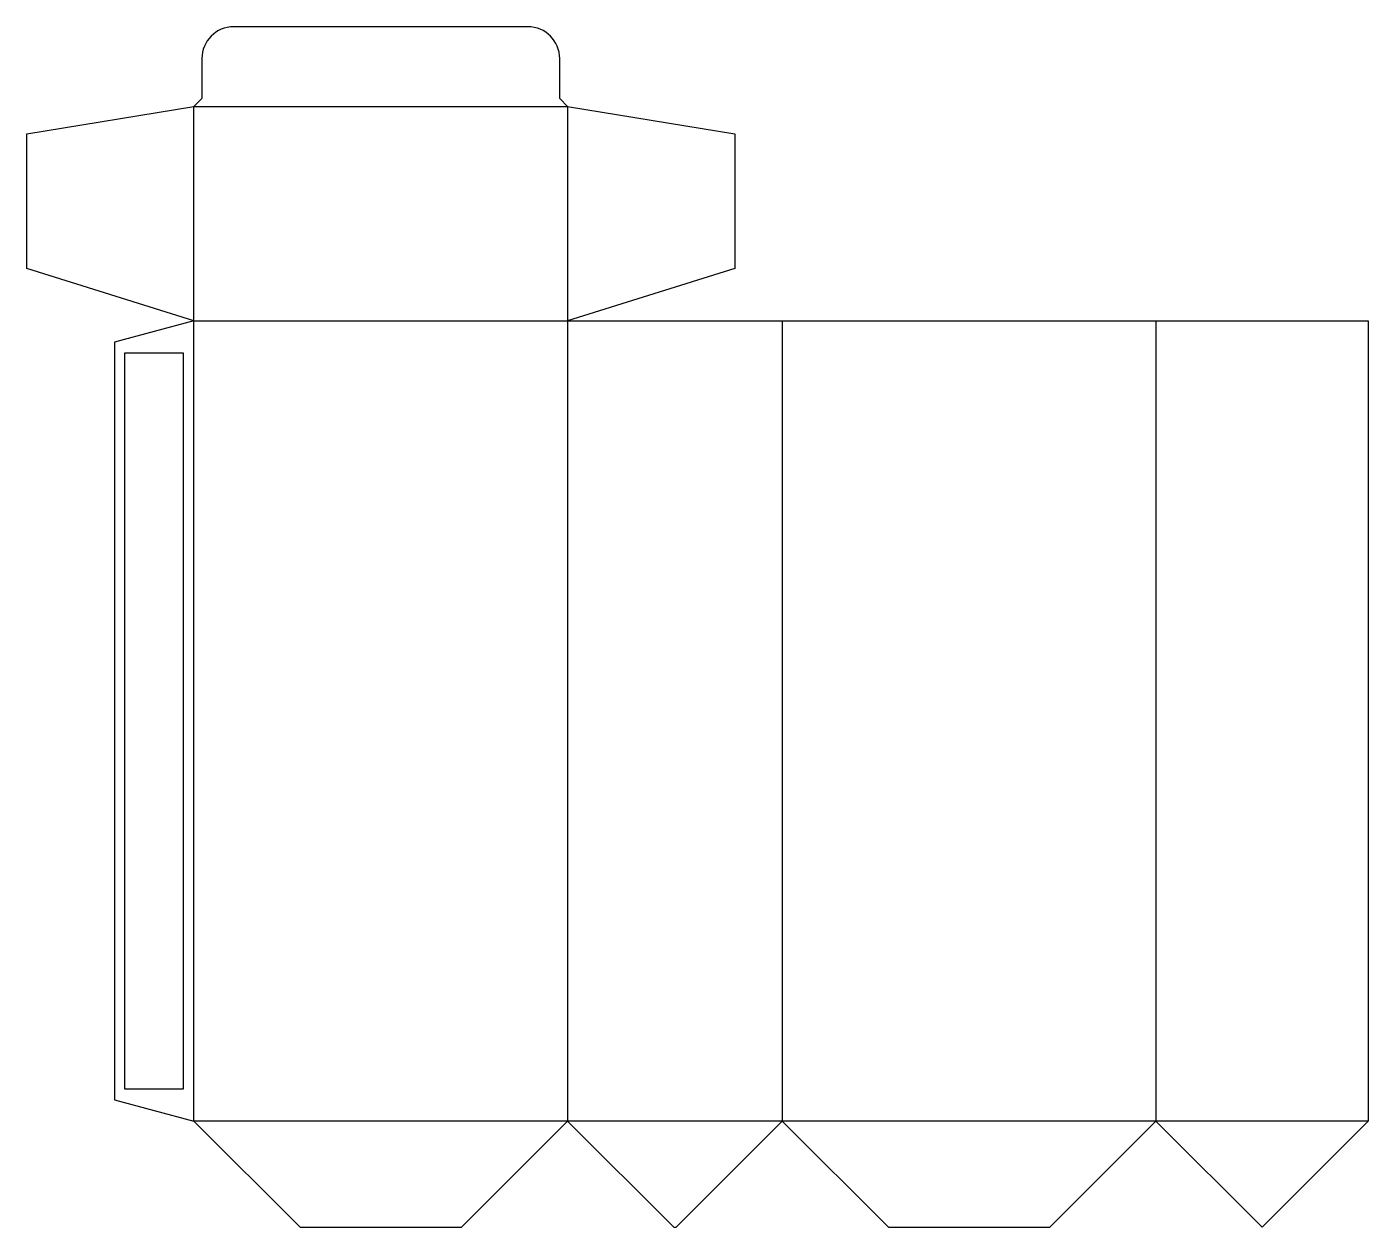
# Model space of a CAD drawing. Header units: millimetres. Extents: x 0 to 253, y 0 to 226.
import ezdxf

# ---------------------------------------------------------------- set-up
doc = ezdxf.new("R2010")
doc.units = ezdxf.units.MM
for name, color, linetype in [('CREASE', 5, 'CONTINUOUS'), ('CUT', 1, 'CONTINUOUS'), ('GLUE', 2, 'CONTINUOUS')]:
    doc.layers.add(name, color=color, linetype=linetype)

msp = doc.modelspace()

# ---------------------------------------------------------------- linework, layer by layer
at = {"layer": 'CREASE'}
for p, q in [((31.5, 170.9), (31.5, 211.35)), ((31.5, 211.35), (101.95, 211.35)), ((101.95, 211.35), (101.95, 170.9)), ((31.5, 20), (31.5, 170.9)), ((31.5, 170.9), (101.95, 170.9)), ((101.95, 170.9), (101.95, 20)), ((142.4, 170.9), (142.4, 20)), ((212.85, 170.9), (212.85, 20)), ((101.95, 20), (31.5, 20)), ((142.4, 20), (101.95, 20)), ((212.85, 20), (142.4, 20)), ((252.85, 20), (212.85, 20))]:
    msp.add_line(p, q, dxfattribs=at)
at = {"layer": 'CUT'}
for p, q in [((94.45, 226.35), (39, 226.35)), ((33, 220.35), (33, 212.85)), ((100.45, 212.85), (100.45, 220.35)), ((33, 212.85), (31.5, 211.35)), ((101.95, 211.35), (100.45, 212.85)), ((0, 206.175), (31.5, 211.35)), ((101.95, 211.35), (133.45, 206.175)), ((0, 180.8), (0, 206.175)), ((133.45, 206.175), (133.45, 180.8)), ((31.5, 170.9), (0, 180.8)), ((133.45, 180.8), (101.95, 170.9)), ((31.5, 170.9), (16.5, 166.881)), ((101.95, 170.9), (142.4, 170.9)), ((142.4, 170.9), (212.85, 170.9)), ((212.85, 170.9), (252.85, 170.9)), ((252.85, 170.9), (252.85, 20)), ((16.5, 166.881), (16.5, 24.019)), ((16.5, 24.019), (31.5, 20)), ((31.5, 20), (51.5, 0)), ((81.95, 0), (101.95, 20)), ((101.95, 20), (121.95, 0)), ((122.4, 0), (142.4, 20)), ((142.4, 20), (162.4, 0)), ((192.85, 0), (212.85, 20)), ((212.85, 20), (232.85, 0)), ((232.85, 0), (252.85, 20)), ((51.5, 0), (81.95, 0)), ((121.95, 0), (122.4, 0)), ((162.4, 0), (192.85, 0))]:
    msp.add_line(p, q, dxfattribs=at)
for centre, start, end in [((39, 220.35), 90, 180), ((94.45, 220.35), 0, 90)]:
    msp.add_arc(centre, 6, start, end, dxfattribs=at)
at = {"layer": 'GLUE'}
for p, q in [((18.5, 164.881), (29.5, 164.881)), ((18.5, 26.019), (18.5, 164.881)), ((29.5, 164.881), (29.5, 26.019)), ((29.5, 26.019), (18.5, 26.019))]:
    msp.add_line(p, q, dxfattribs=at)

doc.saveas('drawing.dxf')
